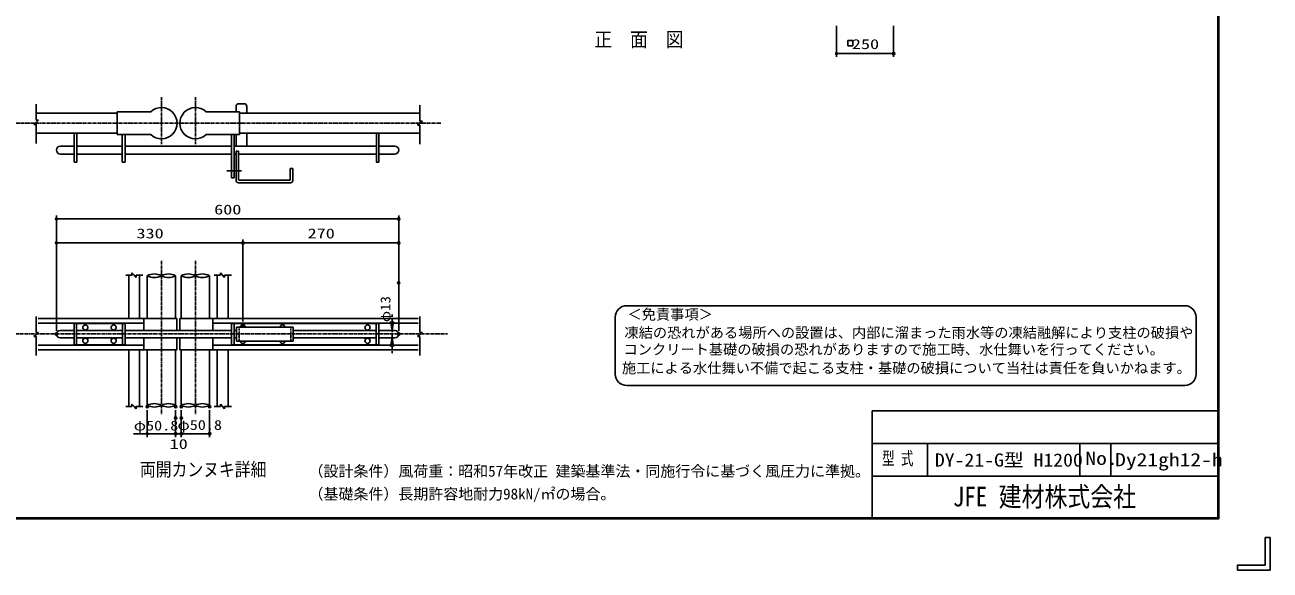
# Model space of a CAD drawing. Units: millimetres, scale not verified, with parts at other scales. Extents: x -4425 to 4425, y -3150 to 3150.
# Drawn here: x -1032 to 4425, y -3150 to -759 of the extents above; entities that cross this region are included whole.
import ezdxf
from ezdxf.enums import TextEntityAlignment as Align

# ---------------------------------------------------------------- set-up
doc = ezdxf.new("R2010")
doc.units = ezdxf.units.MM
doc.header["$LTSCALE"] = 20
doc.header["$PDMODE"] = 32
doc.header["$PDSIZE"] = 10
for name, pattern in [('USER3', [1.125, 0.75, -0.125, 0.125, -0.125]), ('USER4', [0.375, 0.25, -0.125]), ('USER7', [1.01, 0.5, -0.25, 0.01, -0.25])]:
    doc.linetypes.add(name, pattern=pattern)
for name, color, linetype, lineweight in [('0-3_SUNPOU', 1, 'Continuous', 25), ('0-6_0', 4, 'Continuous', 25), ('0-9_1', 7, 'Continuous', 25), ('0-C_EXTCNT-L', 4, 'USER3', 25), ('0-E_WAKU', 7, 'Continuous', 25), ('0-F_D-TTL-TXT', 2, 'Continuous', 25)]:
    doc.layers.add(name, color=color, linetype=linetype, lineweight=lineweight)
doc.layers.add('0-5_DEFPOINTS', color=7, linetype='Continuous')
doc.styles.add('ＭＳ ゴシック', font='')
doc.styles.get('ＭＳ ゴシック').set_extended_font_data('MS Gothic')

# ---------------------------------------------------------------- blocks, each defined once
blk = doc.blocks.new('M1')
at = {"layer": '0-3_SUNPOU'}
blk.add_line((-5, 0), (-38.58, 0), dxfattribs=at)
for points in [[(0, 0), (-5, 0), (-4.96, 0.63)], [(0, 0), (-4.96, -0.63), (-5, 0)], [(0, 0), (-4.96, 0.63), (-4.84, 1.24)], [(0, 0), (-4.84, -1.24), (-4.96, -0.63)], [(0, 0), (-4.84, 1.24), (-4.65, 1.84)], [(0, 0), (-4.65, -1.84), (-4.84, -1.24)], [(0, 0), (-4.65, 1.84), (-4.38, 2.41)], [(0, 0), (-4.38, -2.41), (-4.65, -1.84)], [(0, 0), (-4.38, 2.41), (-4.05, 2.94)], [(0, 0), (-4.05, -2.94), (-4.38, -2.41)], [(0, 0), (-4.05, 2.94), (-3.64, 3.42)], [(0, 0), (-3.64, -3.42), (-4.05, -2.94)], [(0, 0), (-3.64, 3.42), (-3.19, 3.85)], [(0, 0), (-3.19, -3.85), (-3.64, -3.42)], [(0, 0), (-3.19, 3.85), (-2.68, 4.22)], [(0, 0), (-2.68, -4.22), (-3.19, -3.85)], [(0, 0), (-2.68, 4.22), (-2.13, 4.52)], [(0, 0), (-2.13, -4.52), (-2.68, -4.22)], [(0, 0), (-2.13, 4.52), (-1.55, 4.76)], [(0, 0), (-1.55, -4.76), (-2.13, -4.52)], [(0, 0), (-1.55, 4.76), (-0.94, 4.91)], [(0, 0), (-0.94, -4.91), (-1.55, -4.76)], [(0, 0), (-0.94, 4.91), (-0.31, 4.99)], [(0, 0), (-0.31, -4.99), (-0.94, -4.91)], [(0, 0), (-0.31, 4.99), (0.31, 4.99)], [(0, 0), (0.31, -4.99), (-0.31, -4.99)], [(0, 0), (0.31, 4.99), (0.94, 4.91)], [(0, 0), (0.94, 4.91), (1.55, 4.76)], [(0, 0), (1.55, 4.76), (2.13, 4.52)], [(0, 0), (2.13, 4.52), (2.68, 4.22)], [(0, 0), (2.68, 4.22), (3.19, 3.85)], [(0, 0), (3.19, 3.85), (3.64, 3.42)], [(0, 0), (3.64, 3.42), (4.05, 2.94)], [(0, 0), (4.05, 2.94), (4.38, 2.41)], [(0, 0), (4.38, 2.41), (4.65, 1.84)], [(0, 0), (4.65, 1.84), (4.84, 1.24)], [(0, 0), (4.84, 1.24), (4.96, 0.63)], [(0, 0), (4.96, 0.63), (5, 0)], [(0, 0), (0.94, -4.91), (0.31, -4.99)], [(0, 0), (1.55, -4.76), (0.94, -4.91)], [(0, 0), (2.13, -4.52), (1.55, -4.76)], [(0, 0), (2.68, -4.22), (2.13, -4.52)], [(0, 0), (3.19, -3.85), (2.68, -4.22)], [(0, 0), (3.64, -3.42), (3.19, -3.85)], [(0, 0), (4.05, -2.94), (3.64, -3.42)], [(0, 0), (4.38, -2.41), (4.05, -2.94)], [(0, 0), (4.65, -1.84), (4.38, -2.41)], [(0, 0), (4.84, -1.24), (4.65, -1.84)], [(0, 0), (4.96, -0.63), (4.84, -1.24)], [(0, 0), (5, 0), (4.96, -0.63)]]:
    blk.add_solid(points, dxfattribs=at)
blk = doc.blocks.new('DARROWS')
at = {"layer": '0-6_0', "color": 2}
blk.add_line((0, 0), (-19.98, 0), dxfattribs=at)
blk.add_lwpolyline([(-20, -3.33), (0, 0), (-20, 3.33)], dxfattribs=at)

msp = doc.modelspace()

# ---------------------------------------------------------------- linework, layer by layer
at = {"layer": '0-3_SUNPOU'}
for p, q in [((2525.21, -762.7), (2525.21, -899.67)), ((2775.22, -762.7), (2775.22, -899.67)), ((2555.21, -884.67), (2745.22, -884.67)), ((-495.54, -2448.49), (-495.54, -2566.56)), ((-371.36, -2448.49), (-371.36, -2566.56)), ((-346.53, -2448.49), (-346.53, -2566.56)), ((-222.36, -2448.49), (-222.36, -2566.56)), ((-371.36, -2497.42), (-371.36, -2566.56)), ((-346.53, -2497.42), (-346.53, -2566.56)), ((-525.54, -2551.56), (-555.54, -2551.56)), ((-495.54, -2551.56), (-371.36, -2551.56)), ((-401.36, -2551.56), (-431.36, -2551.56)), ((-371.36, -2551.56), (-346.53, -2551.56)), ((-341.36, -2551.56), (-311.36, -2551.56)), ((-316.53, -2551.56), (-286.53, -2551.56)), ((-316.53, -2551.56), (-252.36, -2551.56))]:
    msp.add_line(p, q, dxfattribs=at)
at = {"layer": '0-3_SUNPOU', "color": 3}
msp.add_lwpolyline([(2573.87, -850.32), (2573.87, -827.82), (2596.37, -827.82), (2596.37, -850.32)], close=True, dxfattribs=at)
at = {"layer": '0-5_DEFPOINTS'}
for p in [(2775.22, -884.67), (606.37, -1609.89), (-76.58, -1714.82), (606.37, -1714.82), (606.37, -1890.07), (-76.58, -2074.63), (-893.63, -2114.99), (606.37, -2114.99), (-495.54, -2433.49), (-371.36, -2433.49), (-346.53, -2433.49), (-222.36, -2433.49), (-371.36, -2482.42), (-346.53, -2482.42), (-371.36, -2551.56), (-346.53, -2551.56), (-222.36, -2551.56)]:
    msp.add_point(p, dxfattribs=at)
at = {"layer": '0-6_0'}
for p, q in [((-981.99, -1106.88), (-981.99, -1177.32)), ((698.85, -1110.86), (698.85, -1181.29)), ((-981.99, -1186.36), (-992.39, -1195.4)), ((-981.99, -1177.32), (-978.03, -1177.32)), ((-971.59, -1177.32), (-981.99, -1177.32)), ((-981.99, -1186.36), (-971.59, -1177.32)), ((-981.99, -1195.4), (-981.99, -1278.51)), ((698.85, -1190.34), (688.45, -1199.38)), ((688.45, -1199.38), (698.85, -1199.38)), ((698.85, -1199.38), (694.89, -1199.38)), ((698.85, -1181.29), (702.8, -1181.29)), ((698.85, -1199.38), (698.85, -1282.48)), ((-174.53, -1846.33), (-174.53, -1856.72)), ((-165.49, -1856.72), (-174.53, -1846.33)), ((-174.53, -1856.72), (-174.53, -1852.76)), ((-589.85, -1856.72), (-562.63, -1856.72)), ((-553.59, -1856.72), (-544.55, -1867.12)), ((-544.55, -1856.72), (-544.55, -1860.68)), ((-544.55, -1867.12), (-544.55, -1856.72)), ((-544.55, -1856.72), (-514.56, -1856.72)), ((-201.74, -1856.72), (-174.53, -1856.72)), ((-165.49, -1856.72), (-156.45, -1867.12)), ((-156.45, -1856.72), (-126.45, -1856.72)), ((-981.99, -2036.97), (-981.99, -2107.4)), ((698.85, -2036.97), (698.85, -2107.4)), ((-981.99, -2116.44), (-992.39, -2125.49)), ((-981.99, -2107.4), (-978.03, -2107.4)), ((-971.59, -2107.4), (-981.99, -2107.4)), ((-981.99, -2116.44), (-971.59, -2107.4)), ((-981.99, -2125.49), (-981.99, -2208.59)), ((698.85, -2116.44), (688.45, -2125.49)), ((688.45, -2125.49), (698.85, -2125.49)), ((698.85, -2125.49), (694.89, -2125.49)), ((698.85, -2107.4), (702.8, -2107.4)), ((698.85, -2125.49), (698.85, -2208.59)), ((-589.85, -2432.62), (-562.63, -2432.62)), ((-562.63, -2422.22), (-562.63, -2432.62)), ((-553.59, -2432.62), (-562.63, -2422.22)), ((-562.63, -2432.62), (-562.63, -2428.66)), ((-553.59, -2432.62), (-544.55, -2443.01)), ((-544.55, -2432.62), (-514.56, -2432.62)), ((-201.74, -2432.62), (-174.53, -2432.62)), ((-174.53, -2422.22), (-174.53, -2432.62)), ((-165.49, -2432.62), (-174.53, -2422.22)), ((-174.53, -2432.62), (-174.53, -2428.66)), ((-165.49, -2432.62), (-156.45, -2443.01)), ((-156.45, -2432.62), (-156.45, -2436.58)), ((-156.45, -2443.01), (-156.45, -2432.62)), ((-156.45, -2432.62), (-126.45, -2432.62))]:
    msp.add_line(p, q, dxfattribs=at)
at = {"layer": '0-6_0', "color": 2, "linetype": 'USER7'}
for p, q in [((577.21, -2059.68), (577.21, -2022.43)), ((577.21, -2096.94), (577.21, -2131.7)), ((577.21, -2168.96), (577.21, -2206.21))]:
    msp.add_line(p, q, dxfattribs=at)
at = {"layer": '0-6_0'}
for points in [[(-992.39, -1195.4), (-981.99, -1195.4), (-985.95, -1195.4)], [(698.85, -1190.34), (709.24, -1181.29), (698.85, -1181.29)], [(-553.59, -1856.72), (-562.63, -1846.33), (-562.63, -1856.72), (-562.63, -1852.76)], [(-156.45, -1867.12), (-156.45, -1856.72), (-156.45, -1860.68)], [(-992.39, -2125.49), (-981.99, -2125.49), (-985.95, -2125.49)], [(698.85, -2116.44), (709.24, -2107.4), (698.85, -2107.4)], [(-544.55, -2443.01), (-544.55, -2432.62), (-544.55, -2436.58)]]:
    msp.add_lwpolyline(points, dxfattribs=at)
at = {"layer": '0-9_1'}
for p, q in [((-627.14, -1140.44), (-627.14, -1239.78)), ((-480.3, -1140.44), (-627.14, -1140.44)), ((-237.55, -1140.44), (-90.71, -1140.44)), ((-106.27, -1116.85), (-106.27, -1140.45)), ((-93.85, -1104.44), (-71.5, -1104.44)), ((-90.71, -1140.44), (-90.71, -1239.78)), ((-59.08, -1116.85), (-59.08, -1146.65)), ((-627.14, -1146.65), (-985.35, -1146.65)), ((-90.71, -1146.65), (698.25, -1146.65)), ((-627.14, -1233.57), (-985.35, -1233.57)), ((-816.5, -1233.57), (-816.5, -1361.47)), ((-804.08, -1233.57), (-804.08, -1361.47)), ((-480.3, -1239.78), (-627.14, -1239.78)), ((-605.41, -1239.78), (-605.4, -1361.47)), ((-592.99, -1239.78), (-592.99, -1361.47)), ((-237.55, -1239.78), (-90.71, -1239.78)), ((-126.14, -1239.78), (-126.14, -1429.77)), ((-114.96, -1239.78), (-114.96, -1429.77)), ((-106.27, -1239.78), (-106.27, -1290.7)), ((-90.71, -1233.57), (698.25, -1233.57)), ((-59.08, -1233.57), (-59.08, -1290.7)), ((508.42, -1233.57), (508.42, -1361.47)), ((519.59, -1233.57), (519.59, -1361.47)), ((-876.1, -1290.7), (-816.5, -1290.69)), ((-804.08, -1290.69), (-605.4, -1290.69)), ((-592.99, -1290.69), (-126.14, -1290.69)), ((-114.96, -1290.69), (508.42, -1290.69)), ((519.59, -1290.7), (589.13, -1290.69)), ((-876.1, -1325.46), (-816.5, -1325.46)), ((-816.5, -1361.47), (-804.08, -1361.47)), ((-804.08, -1325.46), (-605.4, -1325.46)), ((-605.4, -1361.47), (-592.99, -1361.47)), ((-592.99, -1325.46), (-126.14, -1325.46)), ((-114.96, -1325.46), (-106.27, -1325.46)), ((-106.27, -1313.05), (-106.27, -1441.23)), ((-106.27, -1313.05), (-95.09, -1313.05)), ((-95.09, -1313.05), (-95.09, -1438.75)), ((-95.09, -1325.46), (508.42, -1325.46)), ((507.18, -1361.47), (519.59, -1361.47)), ((519.59, -1325.46), (589.13, -1325.46)), ((-83.19, -1399.01), (-146.98, -1399.01)), ((130.9, -1389.08), (130.9, -1438.75)), ((142.07, -1389.08), (130.9, -1389.08)), ((142.07, -1389.08), (142.07, -1441.23)), ((-126.14, -1429.77), (-114.96, -1429.77)), ((132.14, -1451.17), (-96.34, -1451.17)), ((129.66, -1439.99), (-93.85, -1439.99)), ((-576.25, -1858.86), (-576.25, -2046.7)), ((-529.06, -1858.86), (-529.06, -2046.7)), ((-495.54, -1858.86), (-495.54, -2046.7)), ((-371.36, -1858.86), (-371.36, -2046.7)), ((-346.53, -1858.86), (-346.53, -2046.7)), ((-222.36, -1858.86), (-222.36, -2046.7)), ((-188.83, -1858.86), (-188.83, -2046.7)), ((-141.65, -1858.86), (-141.65, -2046.7)), ((-525.46, -2046.7), (-973.59, -2046.7)), ((-509.94, -2066.57), (-973.59, -2066.57)), ((-816.65, -2067.8), (-816.65, -2162.18)), ((-593.14, -2067.8), (-816.65, -2067.8)), ((-805.47, -2067.8), (-805.47, -2162.18)), ((-604.31, -2067.8), (-604.31, -2162.18)), ((-593.14, -2067.8), (-593.14, -2162.18)), ((-365.65, -2046.7), (-525.46, -2046.7)), ((-509.94, -2046.69), (-509.94, -2098.85)), ((-365.65, -2046.7), (-365.65, -2098.85)), ((-192.68, -2046.7), (-352.24, -2046.7)), ((-352.24, -2046.7), (-352.24, -2098.85)), ((-207.95, -2046.7), (-207.95, -2098.85)), ((691.96, -2066.57), (-207.95, -2066.57)), ((691.96, -2046.7), (-192.68, -2046.7)), ((-126.25, -2067.8), (519.45, -2067.8)), ((-126.25, -2067.8), (-126.25, -2162.18)), ((-115.07, -2067.8), (-115.07, -2162.18)), ((508.27, -2162.18), (508.27, -2067.8)), ((519.45, -2162.18), (519.45, -2067.8)), ((-816.65, -2098.85), (-877.49, -2098.85)), ((-605.55, -2098.85), (-804.23, -2098.85)), ((-126.25, -2098.85), (-593.14, -2098.85)), ((-104.39, -2098.85), (-115.07, -2098.85)), ((-104.39, -2083.95), (-104.39, -2146.03)), ((143.95, -2083.95), (-104.39, -2083.95)), ((143.95, -2083.95), (143.95, -2146.03)), ((508.27, -2098.85), (143.95, -2098.85)), ((590.23, -2098.85), (519.45, -2098.85)), ((-509.94, -2163.42), (-973.59, -2163.42)), ((-816.65, -2131.13), (-877.49, -2131.13)), ((-593.14, -2162.18), (-816.65, -2162.18)), ((-605.55, -2131.13), (-804.23, -2131.13)), ((-126.25, -2131.13), (-593.14, -2131.13)), ((-509.94, -2131.13), (-509.94, -2183.28)), ((-365.65, -2131.13), (-365.65, -2183.28)), ((-352.24, -2131.13), (-352.24, -2183.28)), ((-207.95, -2131.14), (-207.95, -2183.29)), ((691.96, -2163.42), (-207.95, -2163.42)), ((-126.25, -2162.18), (519.45, -2162.18)), ((-104.39, -2131.13), (-115.07, -2131.13)), ((143.95, -2146.03), (-104.39, -2146.03)), ((508.27, -2131.13), (143.95, -2131.13)), ((590.23, -2131.13), (519.45, -2131.13)), ((-525.46, -2183.28), (-973.59, -2183.28)), ((-576.25, -2183.28), (-576.25, -2433.49)), ((-529.06, -2183.28), (-529.06, -2433.49)), ((-365.65, -2183.28), (-525.46, -2183.28)), ((-495.53, -2183.28), (-495.54, -2433.49)), ((-371.37, -2183.28), (-371.36, -2433.49)), ((-192.68, -2183.28), (-352.24, -2183.28)), ((-346.53, -2183.28), (-346.53, -2433.49)), ((-222.36, -2183.28), (-222.36, -2433.49)), ((691.96, -2183.28), (-192.68, -2183.28)), ((-188.83, -2183.28), (-188.83, -2433.49)), ((-141.65, -2183.28), (-141.65, -2433.49))]:
    msp.add_line(p, q, dxfattribs=at)
at = {"layer": '0-9_1', "color": 1}
for p, q in [((-893.63, -2099.99), (-893.63, -1594.89)), ((-863.63, -1609.89), (576.37, -1609.89)), ((606.37, -1875.07), (606.37, -1594.89)), ((-893.63, -2099.99), (-893.63, -1699.82)), ((-863.63, -1714.82), (-106.58, -1714.82)), ((-76.58, -2059.63), (-76.58, -1699.82)), ((-76.58, -2059.63), (-76.58, -1699.82)), ((-46.58, -1714.82), (576.37, -1714.82)), ((606.37, -2099.99), (606.37, -1699.82))]:
    msp.add_line(p, q, dxfattribs=at)
at = {"layer": '0-9_1', "linetype": 'USER4'}
for p, q in [((-93.13, -2083.95), (-93.13, -2146.03)), ((132.87, -2083.95), (132.87, -2146.03))]:
    msp.add_line(p, q, dxfattribs=at)
at = {"layer": '0-9_1'}
for centre in [(-766.98, -2085.81), (-642.8, -2085.81), (469.78, -2085.81), (-766.98, -2144.17), (-642.8, -2144.17), (469.78, -2144.17)]:
    msp.add_circle(centre, 11.18, dxfattribs=at)
for centre, radius, start, end in [((-433.43, -1190.11), 68.3, 226.6586, 133.3418), ((-284.42, -1190.11), 68.3, 46.6579, 313.34109), ((-93.85, -1116.85), 12.42, 90, 180), ((-71.5, -1116.85), 12.42, 0, 90), ((-876.1, -1308.08), 17.38, 90, 270), ((589.13, -1308.08), 17.38, 270, 90), ((-96.34, -1441.23), 9.93, 180, 270), ((-93.85, -1438.75), 1.24, 180, 270), ((129.66, -1438.75), 1.24, 270, 0), ((132.14, -1441.23), 9.93, 270, 0), ((-877.49, -2114.99), 16.14, 90, 270), ((-76.58, -2085.81), 11.18, 9.59328, 170.40672), ((97.26, -2085.81), 11.18, 9.59328, 170.40672), ((590.23, -2114.99), 16.14, 270, 90), ((-76.58, -2144.17), 11.18, 189.59328, 350.40672), ((97.26, -2144.17), 11.18, 189.59328, 350.40672)]:
    msp.add_arc(centre, radius, start, end, dxfattribs=at)
at = {"layer": '0-9_1', "color": 4}
for centre, start, end in [((-464.49, -1918.28), 62.41797, 117.58219), ((-402.55, -1918.28), 62.41797, 117.58219), ((-315.45, -1918.28), 62.41797, 117.58219), ((-254.16, -1918.28), 62.41797, 117.58219), ((-464.49, -1799.43), 242.41784, 297.58207), ((-402.55, -1799.43), 242.41784, 297.58207), ((-315.45, -1799.43), 242.41784, 297.58207), ((-254.16, -1799.43), 242.41784, 297.58207), ((-464.49, -2486.58), 62.41797, 117.58219), ((-464.49, -2367.73), 242.41784, 297.58207), ((-402.55, -2486.58), 62.41797, 117.58219), ((-402.55, -2367.73), 242.41784, 297.58207), ((-315.45, -2486.58), 62.41797, 117.58219), ((-315.45, -2367.73), 242.41784, 297.58207), ((-254.16, -2486.58), 62.41797, 117.58219), ((-254.16, -2367.73), 242.41784, 297.58207)]:
    msp.add_arc(centre, 67.05, start, end, dxfattribs=at)
at = {"layer": '0-C_EXTCNT-L'}
for p, q in [((-433.52, -1075.74), (-433.52, -1282.27)), ((-284.8, -1075.74), (-284.8, -1282.27)), ((-1072.28, -1190.17), (790.43, -1190.17)), ((-433.52, -1793.1), (-433.52, -2466.82)), ((-284.8, -1793.1), (-284.8, -2466.82)), ((-1097.93, -2114.32), (820.88, -2114.32))]:
    msp.add_line(p, q, dxfattribs=at)
at = {"layer": '0-E_WAKU'}
for p, q in [((2681.67, -2450.69), (4196.12, -2450.69)), ((2681.67, -2920.76), (2681.67, -2450.69)), ((2681.67, -2593.94), (4196.12, -2593.94)), ((2923.84, -2737.19), (2923.84, -2593.94)), ((3591.3, -2737.19), (3591.3, -2593.94)), ((3727.39, -2737.19), (3727.39, -2593.94)), ((2681.67, -2737.19), (4196.12, -2737.19)), ((4403.63, -3006.51), (4403.63, -3128.27)), ((4281.87, -3149.76), (4425.12, -3149.76))]:
    msp.add_line(p, q, dxfattribs=at)
msp.add_lwpolyline([(-4049.88, 2925.24), (4200.12, 2925.24), (4200.12, -2924.76), (-4049.88, -2924.76)], close=True, dxfattribs=at)
for points in [[(4198.12, 2923.24), (4198.12, -2922.76), (-4047.88, -2922.76)], [(4196.12, 2921.24), (4196.12, -2920.76), (-4045.88, -2920.76)], [(4425.12, -3149.76), (4425.12, -3006.51), (4403.63, -3006.51)], [(4403.63, -3128.27), (4281.87, -3128.27), (4281.87, -3149.76)]]:
    msp.add_lwpolyline(points, dxfattribs=at)
at = {"layer": '0-F_D-TTL-TXT'}
for p, q in [((4050.97, -1990.48), (1605.42, -1990.48)), ((1555.42, -2040.48), (1555.42, -2290.48)), ((4100.97, -2290.48), (4100.97, -2040.48)), ((1605.42, -2340.48), (4050.97, -2340.48))]:
    msp.add_line(p, q, dxfattribs=at)
for centre, start, end in [((1605.42, -2040.48), 90, 180), ((4050.97, -2040.48), 0, 90), ((1605.42, -2290.48), 180, 270), ((4050.97, -2290.48), 270, 0)]:
    msp.add_arc(centre, 50, start, end, dxfattribs=at)

# ---------------------------------------------------------------- block references
at = {"layer": '0-3_SUNPOU', "xscale": 1.5, "yscale": 1.5, "rotation": 180}
for p in [(2525.21, -884.67), (-371.36, -2551.56), (-346.53, -2551.56), (-346.53, -2551.56)]:
    msp.add_blockref('M1', p, dxfattribs=at)
at = {"layer": '0-3_SUNPOU', "xscale": 1.5, "yscale": 1.5}
for p in [(2775.22, -884.67), (-495.54, -2551.56), (-371.36, -2551.56), (-222.36, -2551.56)]:
    msp.add_blockref('M1', p, dxfattribs=at)
at = {"layer": '0-6_0', "xscale": 1.862583, "yscale": 1.862583}
for p, rotation in [((577.21, -2096.94), 270), ((577.21, -2131.7), 90)]:
    msp.add_blockref('DARROWS', p, dxfattribs=dict(at, rotation=rotation))
at = {"layer": '0-9_1', "xscale": 1.5, "yscale": 1.5, "rotation": 180}
for p in [(-893.63, -1609.89), (-893.63, -1714.82), (-76.58, -1714.82)]:
    msp.add_blockref('M1', p, dxfattribs=at)
at = {"layer": '0-9_1', "xscale": 1.5, "yscale": 1.5}
for p in [(606.37, -1609.89), (-76.58, -1714.82), (606.37, -1714.82)]:
    msp.add_blockref('M1', p, dxfattribs=at)

# ---------------------------------------------------------------- texts
at = {"layer": '0-3_SUNPOU', "color": 3, "style": 'ＭＳ ゴシック'}
for s, width, p in [('250', 1.35, (2592.36, -878)), ('φ50.8', 1.2, (-554.66, -2550.48)), ('φ50.8', 1.2, (-363.17, -2547.92)), ('10', 1.35, (-397.55, -2631.42))]:
    msp.add_text(s, height=43.3, dxfattribs=dict(at, width=width)).set_placement(p, align=Align.BOTTOM_LEFT)
at = {"layer": '0-6_0', "color": 3, "style": 'ＭＳ ゴシック', "width": 1.1}
msp.add_text('φ13', height=43.3, rotation=90, dxfattribs=at).set_placement((583.04, -2062.38), align=Align.BOTTOM_LEFT)
at = {"layer": '0-6_0', "style": 'ＭＳ ゴシック', "width": 0.85}
msp.add_text('両開カンヌキ詳細', height=59.8, dxfattribs=at).set_placement((-527.86, -2756.12), align=Align.BOTTOM_LEFT)
at = {"layer": '0-9_1', "color": 4, "style": 'ＭＳ ゴシック', "width": 0.9}
msp.add_text('正\u3000面\u3000図', height=63.67, dxfattribs=at).set_placement((1463.56, -873.93), align=Align.BOTTOM_LEFT)
at = {"layer": '0-9_1', "color": 3, "style": 'ＭＳ ゴシック', "width": 1.35}
for s, p in [('600', (-202.45, -1603.21)), ('330', (-542.96, -1708.15)), ('270', (207.04, -1708.15))]:
    msp.add_text(s, height=43.3, dxfattribs=at).set_placement(p, align=Align.BOTTOM_LEFT)
at = {"layer": '0-E_WAKU', "style": 'ＭＳ ゴシック'}
for s, height, width, p in [('型 式', 57.73, 0.7, (2724.42, -2705.78)), ('DY-21-G型 H1200', 57.73, 1.1, (2956.13, -2713.1)), ('No.', 57.73, 1.2, (3615.66, -2705.78)), ('Dy21gh12-h', 57.73, 1.2, (3746.04, -2711.75)), ('JFE 建材株式会社', 86.59, 0.85, (3035.16, -2896.63))]:
    msp.add_text(s, height=height, dxfattribs=dict(at, width=width)).set_placement(p, align=Align.BOTTOM_LEFT)
at = {"layer": '0-F_D-TTL-TXT', "color": 7, "style": 'ＭＳ ゴシック'}
for s, height, p in [('＜免責事項＞ \u3000\u3000', 45.7, (1609.13, -2064.66)), ('凍結の恐れがある場所への設置は、内部に溜まった雨水等の凍結融解により支柱の破損や', 45.7, (1595.6, -2145.15)), ('コンクリート基礎の破損の恐れがありますので施工時、水仕舞いを行ってください。', 45.7, (1591.49, -2218.58)), ('施工による水仕舞い不備で起こる支柱・基礎の破損について当社は責任を負いかねます。 ', 45.7, (1584.5, -2300.07)), ('（設計条件）風荷重：昭和57年改正 建築基準法・同施行令に基づく風圧力に準拠。', 48.11, (211.07, -2754.36)), ('（基礎条件）長期許容地耐力98kN/㎡の場合。', 48.11, (211.07, -2854.36))]:
    msp.add_text(s, height=height, dxfattribs=at).set_placement(p, align=Align.BOTTOM_LEFT)

doc.saveas('drawing.dxf')
